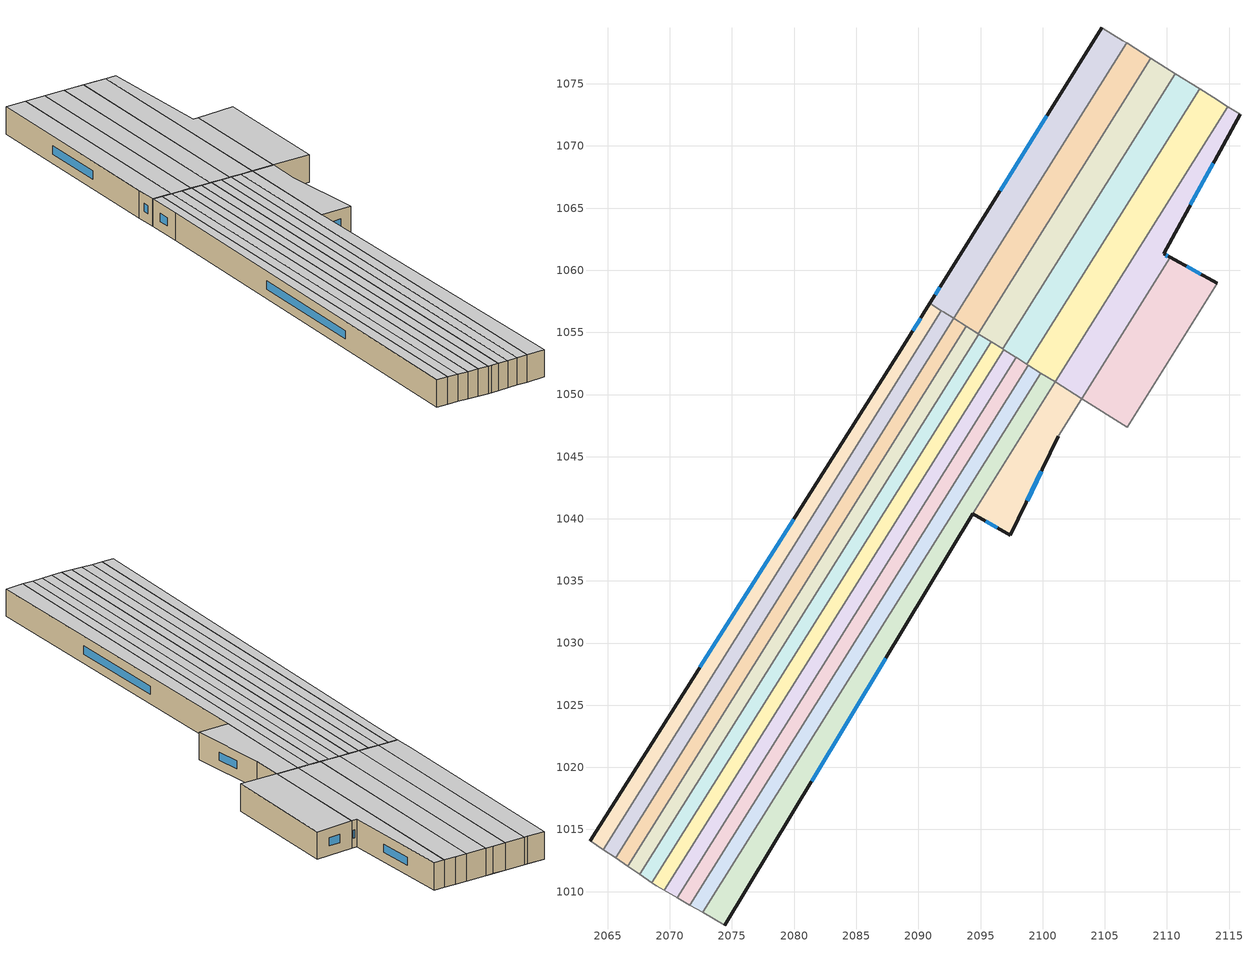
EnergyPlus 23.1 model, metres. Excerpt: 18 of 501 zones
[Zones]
366fc6fda9a1a946_F0_dwelling_53
 floor ground (EU_floor_Construction): 2114.05,1058.97 2106.79,1047.38 2103.15,1049.67 2110.28,1061.03 z0
 wall outside (EU_wall_Construction): 2114.05,1058.97 2110.28,1061.03 z0:3
 wall to 366fc6fda9a1a946_F0_dwelling_54 (EU_wall_Construction): 2110.28,1061.03 2103.15,1049.67 z0:3
 wall to 366fc6fda9a1a946_F0_dwelling_52 (EU_wall_Construction): 2106.79,1047.38 2114.05,1058.97 z0:3
 wall to 366fc6fda9a1a946_F0_dwelling_60 (EU_wall_Construction): 2103.15,1049.67 2106.79,1047.39 z0:3
 window (EU_Window_Construction): 2112.73,1059.69 2111.6,1060.31 z1.05:1.95
 ceiling to 366fc6fda9a1a946_F1_dwelling_53 (EU_floor_Construction): 2106.79,1047.38 2114.05,1058.97 2110.28,1061.03 2103.15,1049.67 z3
366fc6fda9a1a946_F0_dwelling_54
 floor ground (EU_floor_Construction): 2115.88,1072.56 2109.74,1061.33 2110.28,1061.03 2103.15,1049.67 2101,1051.01 2114.9,1073.18 z0
 wall outside (EU_wall_Construction): 2110.28,1061.03 2109.74,1061.33 2115.88,1072.56 z0:3
 wall to 366fc6fda9a1a946_F0_dwelling_61 (EU_wall_Construction): 2101,1051.01 2103.15,1049.67 z0:3
 wall to 366fc6fda9a1a946_F0_dwelling_55 (EU_wall_Construction): 2114.9,1073.18 2101,1051.01 z0:3
 wall to 366fc6fda9a1a946_F0_dwelling_42 (EU_wall_Construction): 2115.88,1072.56 2114.9,1073.18 z0:3
 window (EU_Window_Construction): 2111.89,1065.27 2113.73,1068.62 / 2110.09,1061.14 2109.92,1061.22 z1.05:1.95
 ceiling to 366fc6fda9a1a946_F1_dwelling_54 (EU_floor_Construction): 2110.28,1061.03 2109.74,1061.33 2115.88,1072.56 2114.9,1073.18 2101,1051.01 2103.15,1049.67 z3
366fc6fda9a1a946_F0_dwelling_55
 floor ground (EU_floor_Construction): 2114.9,1073.18 2101,1051.01 2098.74,1052.43 2112.64,1074.6 z0
 wall to 366fc6fda9a1a946_F0_dwelling_56 (EU_wall_Construction): 2112.64,1074.6 2098.74,1052.43 z0:3
 wall to 366fc6fda9a1a946_F0_dwelling_42 (EU_wall_Construction): 2114.9,1073.18 2113.72,1073.92 z0:3
 wall to 366fc6fda9a1a946_F0_dwelling_62 (EU_wall_Construction): 2099.86,1051.73 2101,1051.01 z0:3
 wall to 366fc6fda9a1a946_F0_dwelling_63 (EU_wall_Construction): 2098.86,1052.36 2099.86,1051.73 z0:3
 wall to 366fc6fda9a1a946_F0_dwelling_43 (EU_wall_Construction): 2113.72,1073.92 2112.64,1074.6 z0:3
 wall to 366fc6fda9a1a946_F0_dwelling_64 (EU_wall_Construction): 2098.74,1052.43 2098.86,1052.36 z0:3
 ceiling to 366fc6fda9a1a946_F1_dwelling_55 (EU_floor_Construction): 2101,1051.01 2114.9,1073.18 2112.64,1074.6 2098.74,1052.43 z3
366fc6fda9a1a946_F0_dwelling_56
 floor ground (EU_floor_Construction): 2112.64,1074.6 2098.74,1052.43 2096.78,1053.67 2110.68,1075.83 z0
 wall to 366fc6fda9a1a946_F0_dwelling_57 (EU_wall_Construction): 2110.68,1075.83 2096.78,1053.67 z0:3
 wall to 366fc6fda9a1a946_F0_dwelling_43 (EU_wall_Construction): 2112.64,1074.6 2110.68,1075.83 z0:3
 wall to 366fc6fda9a1a946_F0_dwelling_65 (EU_wall_Construction): 2096.86,1053.61 2097.86,1052.99 z0:3
 wall to 366fc6fda9a1a946_F0_dwelling_64 (EU_wall_Construction): 2097.86,1052.99 2098.74,1052.43 z0:3
 wall to 366fc6fda9a1a946_F0_dwelling_66 (EU_wall_Construction): 2096.78,1053.67 2096.86,1053.61 z0:3
 ceiling to 366fc6fda9a1a946_F1_dwelling_56 (EU_floor_Construction): 2098.74,1052.43 2112.64,1074.6 2110.68,1075.83 2096.78,1053.67 z3
366fc6fda9a1a946_F0_dwelling_57
 floor ground (EU_floor_Construction): 2110.68,1075.83 2096.78,1053.67 2093.86,1055.5 2094.82,1054.89 2108.72,1077.06 z0
 wall to 366fc6fda9a1a946_F0_dwelling_58 (EU_wall_Construction): 2108.72,1077.06 2094.82,1054.89 2093.86,1055.5 z0:3
 wall to 366fc6fda9a1a946_F0_dwelling_68 (EU_wall_Construction): 2093.86,1055.5 2094.86,1054.87 z0:3
 wall to 366fc6fda9a1a946_F0_dwelling_46 (EU_wall_Construction): 2109.91,1076.31 2108.72,1077.06 z0:3
 wall to 366fc6fda9a1a946_F0_dwelling_66 (EU_wall_Construction): 2095.86,1054.24 2096.78,1053.66 z0:3
 wall to 366fc6fda9a1a946_F0_dwelling_67 (EU_wall_Construction): 2094.86,1054.87 2095.86,1054.24 z0:3
 wall to 366fc6fda9a1a946_F0_dwelling_43 (EU_wall_Construction): 2110.68,1075.83 2109.91,1076.31 z0:3
 ceiling to 366fc6fda9a1a946_F1_dwelling_57 (EU_floor_Construction): 2096.78,1053.67 2110.68,1075.83 2108.72,1077.06 2094.82,1054.89 2093.86,1055.5 z3
366fc6fda9a1a946_F0_dwelling_58
 floor ground (EU_floor_Construction): 2108.72,1077.06 2094.82,1054.89 2092,1056.66 2092.85,1056.12 2106.76,1078.29 z0
 wall to 366fc6fda9a1a946_F0_dwelling_59 (EU_wall_Construction): 2106.76,1078.29 2092.85,1056.12 2092,1056.66 z0:3
 wall to 366fc6fda9a1a946_F0_dwelling_46 (EU_wall_Construction): 2108.72,1077.06 2106.76,1078.29 z0:3
 wall to 366fc6fda9a1a946_F0_dwelling_69 (EU_wall_Construction): 2092.86,1056.12 2093.86,1055.5 z0:3
 wall to 366fc6fda9a1a946_F0_dwelling_70 (EU_wall_Construction): 2092,1056.66 2092.86,1056.12 z0:3
 ceiling to 366fc6fda9a1a946_F1_dwelling_58 (EU_floor_Construction): 2094.82,1054.89 2108.72,1077.06 2106.76,1078.29 2092.85,1056.12 2092,1056.66 z3
366fc6fda9a1a946_F0_dwelling_59
 floor ground (EU_floor_Construction): 2106.76,1078.29 2092.85,1056.12 2090.92,1057.34 2092.15,1059.32 2104.78,1079.53 z0
 wall outside (EU_wall_Construction): 2104.78,1079.53 2092.15,1059.32 2090.92,1057.34 z0:3
 wall to 366fc6fda9a1a946_F0_dwelling_47 (EU_wall_Construction): 2106.45,1078.48 2104.78,1079.53 z0:3
 wall to 366fc6fda9a1a946_F0_dwelling_70 (EU_wall_Construction): 2091.86,1056.75 2092,1056.66 z0:3
 wall to 366fc6fda9a1a946_F0_dwelling_46 (EU_wall_Construction): 2106.76,1078.29 2106.45,1078.48 z0:3
 wall to 366fc6fda9a1a946_F0_dwelling_71 (EU_wall_Construction): 2090.92,1057.34 2091.86,1056.75 z0:3
 window (EU_Window_Construction): 2091.72,1058.62 2091.35,1058.03 / 2100.35,1072.44 2096.57,1066.4 z1.05:1.95
 ceiling to 366fc6fda9a1a946_F1_dwelling_59 (EU_floor_Construction): 2092.85,1056.12 2106.76,1078.29 2104.78,1079.53 2092.15,1059.32 2090.92,1057.34 z3
366fc6fda9a1a946_F0_dwelling_61
 floor ground (EU_floor_Construction): 2103.15,1049.67 2101.25,1046.64 2097.41,1038.66 2094.36,1040.42 2101,1051.01 z0
 wall outside (EU_wall_Construction): 2094.36,1040.42 2097.41,1038.66 2101.25,1046.64 z0:3
 wall to 366fc6fda9a1a946_F0_dwelling_62 (EU_wall_Construction): 2101,1051.01 2094.36,1040.42 z0:3
 wall to 366fc6fda9a1a946_F0_dwelling_60 (EU_wall_Construction): 2101.25,1046.64 2103.15,1049.67 z0:3
 window (EU_Window_Construction): 2098.75,1041.45 2099.9,1043.84 / 2095.43,1039.8 2096.34,1039.27 z1.05:1.95
 ceiling to 366fc6fda9a1a946_F1_dwelling_61 (EU_floor_Construction): 2097.41,1038.66 2101.25,1046.64 2103.15,1049.67 2101,1051.01 2094.36,1040.42 z3
366fc6fda9a1a946_F0_dwelling_62
 floor ground (EU_floor_Construction): 2101,1051.01 2094.36,1040.42 2074.43,1007.28 2072.63,1008.33 2099.86,1051.73 z0
 wall outside (EU_wall_Construction): 2074.43,1007.28 2094.36,1040.42 z0:3
 wall to 366fc6fda9a1a946_F0_dwelling_63 (EU_wall_Construction): 2099.86,1051.73 2072.63,1008.33 z0:3
 wall adiabatic (EU_wall_Construction): 2072.63,1008.33 2074.43,1007.28 z0:3
 window (EU_Window_Construction): 2081.41,1018.9 2087.37,1028.8 z1.05:1.95
 ceiling to 366fc6fda9a1a946_F1_dwelling_62 (EU_floor_Construction): 2074.43,1007.28 2094.36,1040.42 2101,1051.01 2099.86,1051.73 2072.63,1008.33 z3
366fc6fda9a1a946_F0_dwelling_63
 floor ground (EU_floor_Construction): 2099.86,1051.73 2072.63,1008.33 2071.61,1008.92 2098.86,1052.36 z0
 wall to 366fc6fda9a1a946_F0_dwelling_64 (EU_wall_Construction): 2098.86,1052.36 2071.61,1008.92 z0:3
 wall adiabatic (EU_wall_Construction): 2071.61,1008.92 2072.63,1008.33 z0:3
 ceiling to 366fc6fda9a1a946_F1_dwelling_63 (EU_floor_Construction): 2072.63,1008.33 2099.86,1051.73 2098.86,1052.36 2071.61,1008.92 z3
366fc6fda9a1a946_F0_dwelling_64
 floor ground (EU_floor_Construction): 2098.86,1052.36 2071.61,1008.92 2070.59,1009.51 2097.86,1052.99 z0
 wall to 366fc6fda9a1a946_F0_dwelling_65 (EU_wall_Construction): 2097.86,1052.99 2070.59,1009.51 z0:3
 wall adiabatic (EU_wall_Construction): 2070.59,1009.51 2071.61,1008.92 z0:3
 ceiling to 366fc6fda9a1a946_F1_dwelling_64 (EU_floor_Construction): 2071.61,1008.92 2098.86,1052.36 2097.86,1052.99 2070.59,1009.51 z3
366fc6fda9a1a946_F0_dwelling_65
 floor ground (EU_floor_Construction): 2097.86,1052.99 2070.59,1009.51 2069.57,1010.11 2096.86,1053.61 z0
 wall to 366fc6fda9a1a946_F0_dwelling_66 (EU_wall_Construction): 2096.86,1053.61 2069.57,1010.11 z0:3
 wall adiabatic (EU_wall_Construction): 2069.57,1010.11 2070.59,1009.51 z0:3
 ceiling to 366fc6fda9a1a946_F1_dwelling_65 (EU_floor_Construction): 2070.59,1009.51 2097.86,1052.99 2096.86,1053.61 2069.57,1010.11 z3
366fc6fda9a1a946_F0_dwelling_66
 floor ground (EU_floor_Construction): 2096.86,1053.61 2069.57,1010.11 2068.92,1010.49 2068.56,1010.73 2095.86,1054.24 z0
 wall adiabatic (EU_wall_Construction): 2068.56,1010.73 2068.92,1010.49 2069.57,1010.11 z0:3
 wall to 366fc6fda9a1a946_F0_dwelling_67 (EU_wall_Construction): 2095.86,1054.24 2068.56,1010.73 z0:3
 ceiling to 366fc6fda9a1a946_F1_dwelling_66 (EU_floor_Construction): 2069.57,1010.11 2096.86,1053.61 2095.86,1054.24 2068.56,1010.73 2068.92,1010.49 z3
366fc6fda9a1a946_F0_dwelling_67
 floor ground (EU_floor_Construction): 2095.86,1054.24 2068.56,1010.73 2067.59,1011.39 2094.86,1054.87 z0
 wall to 366fc6fda9a1a946_F0_dwelling_68 (EU_wall_Construction): 2094.86,1054.87 2067.59,1011.39 z0:3
 wall adiabatic (EU_wall_Construction): 2067.59,1011.39 2068.56,1010.73 z0:3
 ceiling to 366fc6fda9a1a946_F1_dwelling_67 (EU_floor_Construction): 2068.56,1010.73 2095.86,1054.24 2094.86,1054.87 2067.59,1011.39 z3
366fc6fda9a1a946_F0_dwelling_68
 floor ground (EU_floor_Construction): 2094.86,1054.87 2067.59,1011.39 2066.61,1012.05 2093.86,1055.5 z0
 wall to 366fc6fda9a1a946_F0_dwelling_69 (EU_wall_Construction): 2093.86,1055.5 2066.61,1012.05 z0:3
 wall adiabatic (EU_wall_Construction): 2066.61,1012.05 2067.59,1011.39 z0:3
 ceiling to 366fc6fda9a1a946_F1_dwelling_68 (EU_floor_Construction): 2067.59,1011.39 2094.86,1054.87 2093.86,1055.5 2066.61,1012.05 z3
366fc6fda9a1a946_F0_dwelling_69
 floor ground (EU_floor_Construction): 2093.86,1055.5 2066.61,1012.05 2065.63,1012.71 2092.86,1056.12 z0
 wall to 366fc6fda9a1a946_F0_dwelling_70 (EU_wall_Construction): 2092.86,1056.12 2065.63,1012.71 z0:3
 wall adiabatic (EU_wall_Construction): 2065.63,1012.71 2066.61,1012.05 z0:3
 ceiling to 366fc6fda9a1a946_F1_dwelling_69 (EU_floor_Construction): 2066.61,1012.05 2093.86,1055.5 2092.86,1056.12 2065.63,1012.71 z3
366fc6fda9a1a946_F0_dwelling_70
 floor ground (EU_floor_Construction): 2092.86,1056.12 2065.63,1012.71 2064.65,1013.37 2091.86,1056.75 z0
 wall to 366fc6fda9a1a946_F0_dwelling_71 (EU_wall_Construction): 2091.86,1056.75 2064.65,1013.37 z0:3
 wall adiabatic (EU_wall_Construction): 2064.65,1013.37 2065.63,1012.71 z0:3
 ceiling to 366fc6fda9a1a946_F1_dwelling_70 (EU_floor_Construction): 2065.63,1012.71 2092.86,1056.12 2091.86,1056.75 2064.65,1013.37 z3
366fc6fda9a1a946_F0_dwelling_71
 floor ground (EU_floor_Construction): 2091.86,1056.75 2064.65,1013.37 2063.58,1014.1 2088.82,1053.95 2090.92,1057.34 z0
 wall outside (EU_wall_Construction): 2090.92,1057.34 2088.82,1053.95 2063.58,1014.1 z0:3
 wall adiabatic (EU_wall_Construction): 2063.58,1014.1 2064.65,1013.37 z0:3
 window (EU_Window_Construction): 2079.97,1039.98 2072.43,1028.07 / 2090.18,1056.15 2089.55,1055.14 z1.05:1.95
 ceiling to 366fc6fda9a1a946_F1_dwelling_71 (EU_floor_Construction): 2064.65,1013.37 2091.86,1056.75 2090.92,1057.34 2088.82,1053.95 2063.58,1014.1 z3
[Building]
EU S2 Campaign: North Axis=0; Terrain=City; Solar Distribution=FullExterior
[Site:Location]
Bologna: Latitude=44.5; Longitude=11.25; Time Zone=1; Elevation=37
[SizingPeriod:WeatherFileDays]
AnnualSizingPeriod: Begin Month=1; Begin Day of Month=1; End Month=12; End Day of Month=31; Day of Week for Start Day=Monday; Use Weather File Daylight Saving Period=No; Use Weather File Rain and Snow Indicators=No
[MATERIAL]
EU_InternalMass_Material: Roughness=MediumRough; Thickness=0.1; Conductivity=1; Density=1800; Specific Heat=900; Thermal Absorptance=0.9; Solar Absorptance=0.7; Visible Absorptance=0.7
[MATERIAL:NOMASS] Roughness=MediumRough; Thermal Absorptance=0.9; Solar Absorptance=0.7; Visible Absorptance=0.7
Name | Thermal Resistance
EU_wall_NoMass | 0.890213
EU_floor_NoMass | 0.79516
[WINDOWMATERIAL:SIMPLEGLAZINGSYSTEM]
EU_Window_SimpleGlazing: UFactor=4.49146; Solar Heat Gain Coefficient=0.85; Visible Transmittance=0.85
[CONSTRUCTION]
EU_wall_Construction: EU_wall_NoMass
EU_floor_Construction: EU_floor_NoMass
EU_Window_Construction: EU_Window_SimpleGlazing
EU_InternalMass_Construction: EU_InternalMass_Material
[ZONE] Type=1; Multiplier=1; Ceiling Height=autocalculate; Floor Area=autocalculate; Part of Total Floor Area=Yes
Name | Volume
366fc6fda9a1a946_F0_dwelling_53 | 174.593
366fc6fda9a1a946_F0_dwelling_54 | 160.541
366fc6fda9a1a946_F0_dwelling_55 | 209.893
366fc6fda9a1a946_F0_dwelling_56 | 181.683
366fc6fda9a1a946_F0_dwelling_57 | 181.649
366fc6fda9a1a946_F0_dwelling_58 | 181.679
366fc6fda9a1a946_F0_dwelling_59 | 181.67
366fc6fda9a1a946_F0_dwelling_61 | 107.743
366fc6fda9a1a946_F0_dwelling_62 | 249.899
366fc6fda9a1a946_F0_dwelling_63 | 181.63
366fc6fda9a1a946_F0_dwelling_64 | 181.675
366fc6fda9a1a946_F0_dwelling_65 | 181.625
366fc6fda9a1a946_F0_dwelling_66 | 181.787
366fc6fda9a1a946_F0_dwelling_67 | 181.554
366fc6fda9a1a946_F0_dwelling_68 | 181.771
366fc6fda9a1a946_F0_dwelling_69 | 181.651
366fc6fda9a1a946_F0_dwelling_70 | 181.655
366fc6fda9a1a946_F0_dwelling_71 | 181.681
[INTERNALMASS] Construction=EU_InternalMass_Construction
Name | Zone or ZoneList | Surface Area
366fc6fda9a1a946_F0_dwelling_53_EU_InternalMass | 366fc6fda9a1a946_F0_dwelling_53 | 58.1975
366fc6fda9a1a946_F0_dwelling_54_EU_InternalMass | 366fc6fda9a1a946_F0_dwelling_54 | 53.5141
366fc6fda9a1a946_F0_dwelling_55_EU_InternalMass | 366fc6fda9a1a946_F0_dwelling_55 | 69.9643
366fc6fda9a1a946_F0_dwelling_56_EU_InternalMass | 366fc6fda9a1a946_F0_dwelling_56 | 60.5611
366fc6fda9a1a946_F0_dwelling_57_EU_InternalMass | 366fc6fda9a1a946_F0_dwelling_57 | 60.5505
366fc6fda9a1a946_F0_dwelling_58_EU_InternalMass | 366fc6fda9a1a946_F0_dwelling_58 | 60.5612
366fc6fda9a1a946_F0_dwelling_59_EU_InternalMass | 366fc6fda9a1a946_F0_dwelling_59 | 60.5564
366fc6fda9a1a946_F0_dwelling_61_EU_InternalMass | 366fc6fda9a1a946_F0_dwelling_61 | 35.914
366fc6fda9a1a946_F0_dwelling_62_EU_InternalMass | 366fc6fda9a1a946_F0_dwelling_62 | 83.2993
366fc6fda9a1a946_F0_dwelling_63_EU_InternalMass | 366fc6fda9a1a946_F0_dwelling_63 | 60.5435
366fc6fda9a1a946_F0_dwelling_64_EU_InternalMass | 366fc6fda9a1a946_F0_dwelling_64 | 60.5587
366fc6fda9a1a946_F0_dwelling_65_EU_InternalMass | 366fc6fda9a1a946_F0_dwelling_65 | 60.5414
366fc6fda9a1a946_F0_dwelling_66_EU_InternalMass | 366fc6fda9a1a946_F0_dwelling_66 | 60.596
366fc6fda9a1a946_F0_dwelling_67_EU_InternalMass | 366fc6fda9a1a946_F0_dwelling_67 | 60.518
366fc6fda9a1a946_F0_dwelling_68_EU_InternalMass | 366fc6fda9a1a946_F0_dwelling_68 | 60.5903
366fc6fda9a1a946_F0_dwelling_69_EU_InternalMass | 366fc6fda9a1a946_F0_dwelling_69 | 60.5504
366fc6fda9a1a946_F0_dwelling_70_EU_InternalMass | 366fc6fda9a1a946_F0_dwelling_70 | 60.5518
366fc6fda9a1a946_F0_dwelling_71_EU_InternalMass | 366fc6fda9a1a946_F0_dwelling_71 | 60.5603
[OTHEREQUIPMENT] Fuel Type=Electricity; Design Level Calculation Method=Watts/Area; Power per Zone Floor Area=1; Fraction Latent=0; Fraction Radiant=0; Fraction Lost=0; Carbon Dioxide Generation Rate=0; EndUse Subcategory=EU_Step8_InternalGains
Name | Zone or ZoneList or Space or SpaceList | Schedule
EU_Step8_InternalGain_366fc6fda9a1a946_F0_dwelling_53_f000 | 366fc6fda9a1a946_F0_dwelling_53 | EU_Step8_GainSchedule_366fc6fda9a1a946_F0_dwelling_53_f000
EU_Step8_InternalGain_366fc6fda9a1a946_F0_dwelling_54_f000 | 366fc6fda9a1a946_F0_dwelling_54 | EU_Step8_GainSchedule_366fc6fda9a1a946_F0_dwelling_54_f000
EU_Step8_InternalGain_366fc6fda9a1a946_F0_dwelling_55_f000 | 366fc6fda9a1a946_F0_dwelling_55 | EU_Step8_GainSchedule_366fc6fda9a1a946_F0_dwelling_55_f000
EU_Step8_InternalGain_366fc6fda9a1a946_F0_dwelling_56_f000 | 366fc6fda9a1a946_F0_dwelling_56 | EU_Step8_GainSchedule_366fc6fda9a1a946_F0_dwelling_56_f000
EU_Step8_InternalGain_366fc6fda9a1a946_F0_dwelling_57_f000 | 366fc6fda9a1a946_F0_dwelling_57 | EU_Step8_GainSchedule_366fc6fda9a1a946_F0_dwelling_57_f000
EU_Step8_InternalGain_366fc6fda9a1a946_F0_dwelling_58_f000 | 366fc6fda9a1a946_F0_dwelling_58 | EU_Step8_GainSchedule_366fc6fda9a1a946_F0_dwelling_58_f000
EU_Step8_InternalGain_366fc6fda9a1a946_F0_dwelling_59_f000 | 366fc6fda9a1a946_F0_dwelling_59 | EU_Step8_GainSchedule_366fc6fda9a1a946_F0_dwelling_59_f000
EU_Step8_InternalGain_366fc6fda9a1a946_F0_dwelling_61_f000 | 366fc6fda9a1a946_F0_dwelling_61 | EU_Step8_GainSchedule_366fc6fda9a1a946_F0_dwelling_61_f000
EU_Step8_InternalGain_366fc6fda9a1a946_F0_dwelling_62_f000 | 366fc6fda9a1a946_F0_dwelling_62 | EU_Step8_GainSchedule_366fc6fda9a1a946_F0_dwelling_62_f000
EU_Step8_InternalGain_366fc6fda9a1a946_F0_dwelling_63_f000 | 366fc6fda9a1a946_F0_dwelling_63 | EU_Step8_GainSchedule_366fc6fda9a1a946_F0_dwelling_63_f000
EU_Step8_InternalGain_366fc6fda9a1a946_F0_dwelling_64_f000 | 366fc6fda9a1a946_F0_dwelling_64 | EU_Step8_GainSchedule_366fc6fda9a1a946_F0_dwelling_64_f000
EU_Step8_InternalGain_366fc6fda9a1a946_F0_dwelling_65_f000 | 366fc6fda9a1a946_F0_dwelling_65 | EU_Step8_GainSchedule_366fc6fda9a1a946_F0_dwelling_65_f000
EU_Step8_InternalGain_366fc6fda9a1a946_F0_dwelling_66_f000 | 366fc6fda9a1a946_F0_dwelling_66 | EU_Step8_GainSchedule_366fc6fda9a1a946_F0_dwelling_66_f000
EU_Step8_InternalGain_366fc6fda9a1a946_F0_dwelling_67_f000 | 366fc6fda9a1a946_F0_dwelling_67 | EU_Step8_GainSchedule_366fc6fda9a1a946_F0_dwelling_67_f000
EU_Step8_InternalGain_366fc6fda9a1a946_F0_dwelling_68_f000 | 366fc6fda9a1a946_F0_dwelling_68 | EU_Step8_GainSchedule_366fc6fda9a1a946_F0_dwelling_68_f000
EU_Step8_InternalGain_366fc6fda9a1a946_F0_dwelling_69_f000 | 366fc6fda9a1a946_F0_dwelling_69 | EU_Step8_GainSchedule_366fc6fda9a1a946_F0_dwelling_69_f000
EU_Step8_InternalGain_366fc6fda9a1a946_F0_dwelling_70_f000 | 366fc6fda9a1a946_F0_dwelling_70 | EU_Step8_GainSchedule_366fc6fda9a1a946_F0_dwelling_70_f000
EU_Step8_InternalGain_366fc6fda9a1a946_F0_dwelling_71_f000 | 366fc6fda9a1a946_F0_dwelling_71 | EU_Step8_GainSchedule_366fc6fda9a1a946_F0_dwelling_71_f000
[ZONEVENTILATION:DESIGNFLOWRATE] Schedule=EU_AlwaysOn; Design Flow Rate Calculation Method=AirChanges/Hour; Air Changes per Hour=0.718634; Ventilation Type=Natural; Fan Pressure Rise=0; Fan Total Efficiency=1; Constant Term Coefficient=1; Temperature Term Coefficient=0; Velocity Term Coefficient=0; Velocity Squared Term Coefficient=0; Minimum Indoor Temperature=-100; Maximum Indoor Temperature=100; Delta Temperature=-100; Minimum Outdoor Temperature=-100; Maximum Outdoor Temperature=100; Maximum Wind Speed=40
Name | Zone or ZoneList or Space or SpaceList
EU_ConstantAir_366fc6fda9a1a946_F0_dwelling_53 | 366fc6fda9a1a946_F0_dwelling_53
EU_ConstantAir_366fc6fda9a1a946_F0_dwelling_54 | 366fc6fda9a1a946_F0_dwelling_54
EU_ConstantAir_366fc6fda9a1a946_F0_dwelling_55 | 366fc6fda9a1a946_F0_dwelling_55
EU_ConstantAir_366fc6fda9a1a946_F0_dwelling_56 | 366fc6fda9a1a946_F0_dwelling_56
EU_ConstantAir_366fc6fda9a1a946_F0_dwelling_57 | 366fc6fda9a1a946_F0_dwelling_57
EU_ConstantAir_366fc6fda9a1a946_F0_dwelling_58 | 366fc6fda9a1a946_F0_dwelling_58
EU_ConstantAir_366fc6fda9a1a946_F0_dwelling_59 | 366fc6fda9a1a946_F0_dwelling_59
EU_ConstantAir_366fc6fda9a1a946_F0_dwelling_61 | 366fc6fda9a1a946_F0_dwelling_61
EU_ConstantAir_366fc6fda9a1a946_F0_dwelling_62 | 366fc6fda9a1a946_F0_dwelling_62
EU_ConstantAir_366fc6fda9a1a946_F0_dwelling_63 | 366fc6fda9a1a946_F0_dwelling_63
EU_ConstantAir_366fc6fda9a1a946_F0_dwelling_64 | 366fc6fda9a1a946_F0_dwelling_64
EU_ConstantAir_366fc6fda9a1a946_F0_dwelling_65 | 366fc6fda9a1a946_F0_dwelling_65
EU_ConstantAir_366fc6fda9a1a946_F0_dwelling_66 | 366fc6fda9a1a946_F0_dwelling_66
EU_ConstantAir_366fc6fda9a1a946_F0_dwelling_67 | 366fc6fda9a1a946_F0_dwelling_67
EU_ConstantAir_366fc6fda9a1a946_F0_dwelling_68 | 366fc6fda9a1a946_F0_dwelling_68
EU_ConstantAir_366fc6fda9a1a946_F0_dwelling_69 | 366fc6fda9a1a946_F0_dwelling_69
EU_ConstantAir_366fc6fda9a1a946_F0_dwelling_70 | 366fc6fda9a1a946_F0_dwelling_70
EU_ConstantAir_366fc6fda9a1a946_F0_dwelling_71 | 366fc6fda9a1a946_F0_dwelling_71
[HVACTEMPLATE:THERMOSTAT] Constant Heating Setpoint=20; Constant Cooling Setpoint=50
EU_HeatOnly_366fc6fda9a1a946_F0_dwelling_0; EU_HeatOnly_366fc6fda9a1a946_F0_dwelling_1; EU_HeatOnly_366fc6fda9a1a946_F0_dwelling_2; EU_HeatOnly_366fc6fda9a1a946_F0_dwelling_3; EU_HeatOnly_366fc6fda9a1a946_F0_dwelling_4; EU_HeatOnly_366fc6fda9a1a946_F0_dwelling_5; EU_HeatOnly_366fc6fda9a1a946_F0_dwelling_6; EU_HeatOnly_366fc6fda9a1a946_F0_dwelling_7; EU_HeatOnly_366fc6fda9a1a946_F0_dwelling_8; EU_HeatOnly_366fc6fda9a1a946_F0_dwelling_9; EU_HeatOnly_366fc6fda9a1a946_F0_dwelling_10; EU_HeatOnly_366fc6fda9a1a946_F0_dwelling_11; EU_HeatOnly_366fc6fda9a1a946_F0_dwelling_12; EU_HeatOnly_366fc6fda9a1a946_F0_dwelling_13; EU_HeatOnly_366fc6fda9a1a946_F0_dwelling_14; EU_HeatOnly_366fc6fda9a1a946_F0_dwelling_15; EU_HeatOnly_366fc6fda9a1a946_F0_dwelling_16; EU_HeatOnly_366fc6fda9a1a946_F0_dwelling_17; EU_HeatOnly_366fc6fda9a1a946_F0_dwelling_18; EU_HeatOnly_366fc6fda9a1a946_F0_dwelling_19; EU_HeatOnly_366fc6fda9a1a946_F0_dwelling_20; EU_HeatOnly_366fc6fda9a1a946_F0_dwelling_21; EU_HeatOnly_366fc6fda9a1a946_F0_dwelling_22; EU_HeatOnly_366fc6fda9a1a946_F0_dwelling_23; EU_HeatOnly_366fc6fda9a1a946_F0_dwelling_24; EU_HeatOnly_366fc6fda9a1a946_F0_dwelling_25; EU_HeatOnly_366fc6fda9a1a946_F0_dwelling_26; EU_HeatOnly_366fc6fda9a1a946_F0_dwelling_27; EU_HeatOnly_366fc6fda9a1a946_F0_dwelling_28; EU_HeatOnly_366fc6fda9a1a946_F0_dwelling_29; EU_HeatOnly_366fc6fda9a1a946_F0_dwelling_30; EU_HeatOnly_366fc6fda9a1a946_F0_dwelling_31; EU_HeatOnly_366fc6fda9a1a946_F0_dwelling_32; EU_HeatOnly_366fc6fda9a1a946_F0_dwelling_33; EU_HeatOnly_366fc6fda9a1a946_F0_dwelling_34; EU_HeatOnly_366fc6fda9a1a946_F0_dwelling_35; EU_HeatOnly_366fc6fda9a1a946_F0_dwelling_36; EU_HeatOnly_366fc6fda9a1a946_F0_dwelling_37; EU_HeatOnly_366fc6fda9a1a946_F0_dwelling_38; EU_HeatOnly_366fc6fda9a1a946_F0_dwelling_39; EU_HeatOnly_366fc6fda9a1a946_F0_dwelling_40; EU_HeatOnly_366fc6fda9a1a946_F0_dwelling_41; EU_HeatOnly_366fc6fda9a1a946_F0_dwelling_42; EU_HeatOnly_366fc6fda9a1a946_F0_dwelling_43; EU_HeatOnly_366fc6fda9a1a946_F0_dwelling_44; EU_HeatOnly_366fc6fda9a1a946_F0_dwelling_45; EU_HeatOnly_366fc6fda9a1a946_F0_dwelling_46; EU_HeatOnly_366fc6fda9a1a946_F0_dwelling_47; EU_HeatOnly_366fc6fda9a1a946_F0_dwelling_48; EU_HeatOnly_366fc6fda9a1a946_F0_dwelling_49; EU_HeatOnly_366fc6fda9a1a946_F0_dwelling_50; EU_HeatOnly_366fc6fda9a1a946_F0_dwelling_51; EU_HeatOnly_366fc6fda9a1a946_F0_dwelling_52; EU_HeatOnly_366fc6fda9a1a946_F0_dwelling_53; EU_HeatOnly_366fc6fda9a1a946_F0_dwelling_54; EU_HeatOnly_366fc6fda9a1a946_F0_dwelling_55; EU_HeatOnly_366fc6fda9a1a946_F0_dwelling_56; EU_HeatOnly_366fc6fda9a1a946_F0_dwelling_57; EU_HeatOnly_366fc6fda9a1a946_F0_dwelling_58; EU_HeatOnly_366fc6fda9a1a946_F0_dwelling_59; EU_HeatOnly_366fc6fda9a1a946_F0_dwelling_60; EU_HeatOnly_366fc6fda9a1a946_F0_dwelling_61; EU_HeatOnly_366fc6fda9a1a946_F0_dwelling_62; EU_HeatOnly_366fc6fda9a1a946_F0_dwelling_63; EU_HeatOnly_366fc6fda9a1a946_F0_dwelling_64; EU_HeatOnly_366fc6fda9a1a946_F0_dwelling_65; EU_HeatOnly_366fc6fda9a1a946_F0_dwelling_66; EU_HeatOnly_366fc6fda9a1a946_F0_dwelling_67; EU_HeatOnly_366fc6fda9a1a946_F0_dwelling_68; EU_HeatOnly_366fc6fda9a1a946_F0_dwelling_69; EU_HeatOnly_366fc6fda9a1a946_F0_dwelling_70; EU_HeatOnly_366fc6fda9a1a946_F0_dwelling_71; EU_HeatOnly_366fc6fda9a1a946_F1_dwelling_0; EU_HeatOnly_366fc6fda9a1a946_F1_dwelling_1; EU_HeatOnly_366fc6fda9a1a946_F1_dwelling_2; EU_HeatOnly_366fc6fda9a1a946_F1_dwelling_3; EU_HeatOnly_366fc6fda9a1a946_F1_dwelling_4; EU_HeatOnly_366fc6fda9a1a946_F1_dwelling_5; EU_HeatOnly_366fc6fda9a1a946_F1_dwelling_6; EU_HeatOnly_366fc6fda9a1a946_F1_dwelling_7; EU_HeatOnly_366fc6fda9a1a946_F1_dwelling_8; EU_HeatOnly_366fc6fda9a1a946_F1_dwelling_9; EU_HeatOnly_366fc6fda9a1a946_F1_dwelling_10; EU_HeatOnly_366fc6fda9a1a946_F1_dwelling_11; EU_HeatOnly_366fc6fda9a1a946_F1_dwelling_12; EU_HeatOnly_366fc6fda9a1a946_F1_dwelling_13; EU_HeatOnly_366fc6fda9a1a946_F1_dwelling_14; EU_HeatOnly_366fc6fda9a1a946_F1_dwelling_15; EU_HeatOnly_366fc6fda9a1a946_F1_dwelling_16; EU_HeatOnly_366fc6fda9a1a946_F1_dwelling_17; EU_HeatOnly_366fc6fda9a1a946_F1_dwelling_18; EU_HeatOnly_366fc6fda9a1a946_F1_dwelling_19; EU_HeatOnly_366fc6fda9a1a946_F1_dwelling_20; EU_HeatOnly_366fc6fda9a1a946_F1_dwelling_21; EU_HeatOnly_366fc6fda9a1a946_F1_dwelling_22; EU_HeatOnly_366fc6fda9a1a946_F1_dwelling_23; EU_HeatOnly_366fc6fda9a1a946_F1_dwelling_24; EU_HeatOnly_366fc6fda9a1a946_F1_dwelling_25; EU_HeatOnly_366fc6fda9a1a946_F1_dwelling_26; EU_HeatOnly_366fc6fda9a1a946_F1_dwelling_27; EU_HeatOnly_366fc6fda9a1a946_F1_dwelling_28; EU_HeatOnly_366fc6fda9a1a946_F1_dwelling_29; EU_HeatOnly_366fc6fda9a1a946_F1_dwelling_30; EU_HeatOnly_366fc6fda9a1a946_F1_dwelling_31; EU_HeatOnly_366fc6fda9a1a946_F1_dwelling_32; EU_HeatOnly_366fc6fda9a1a946_F1_dwelling_33; EU_HeatOnly_366fc6fda9a1a946_F1_dwelling_34; EU_HeatOnly_366fc6fda9a1a946_F1_dwelling_35; EU_HeatOnly_366fc6fda9a1a946_F1_dwelling_36; EU_HeatOnly_366fc6fda9a1a946_F1_dwelling_37; EU_HeatOnly_366fc6fda9a1a946_F1_dwelling_38; EU_HeatOnly_366fc6fda9a1a946_F1_dwelling_39; EU_HeatOnly_366fc6fda9a1a946_F1_dwelling_40; EU_HeatOnly_366fc6fda9a1a946_F1_dwelling_41; EU_HeatOnly_366fc6fda9a1a946_F1_dwelling_42; EU_HeatOnly_366fc6fda9a1a946_F1_dwelling_43; EU_HeatOnly_366fc6fda9a1a946_F1_dwelling_44; EU_HeatOnly_366fc6fda9a1a946_F1_dwelling_45; EU_HeatOnly_366fc6fda9a1a946_F1_dwelling_46; EU_HeatOnly_366fc6fda9a1a946_F1_dwelling_47; EU_HeatOnly_366fc6fda9a1a946_F1_dwelling_48; EU_HeatOnly_366fc6fda9a1a946_F1_dwelling_49; EU_HeatOnly_366fc6fda9a1a946_F1_dwelling_50; EU_HeatOnly_366fc6fda9a1a946_F1_dwelling_51; EU_HeatOnly_366fc6fda9a1a946_F1_dwelling_52; EU_HeatOnly_366fc6fda9a1a946_F1_dwelling_53; EU_HeatOnly_366fc6fda9a1a946_F1_dwelling_54; EU_HeatOnly_366fc6fda9a1a946_F1_dwelling_55; EU_HeatOnly_366fc6fda9a1a946_F1_dwelling_56; EU_HeatOnly_366fc6fda9a1a946_F1_dwelling_57; EU_HeatOnly_366fc6fda9a1a946_F1_dwelling_58; EU_HeatOnly_366fc6fda9a1a946_F1_dwelling_59; EU_HeatOnly_366fc6fda9a1a946_F1_dwelling_60; EU_HeatOnly_366fc6fda9a1a946_F1_dwelling_61; EU_HeatOnly_366fc6fda9a1a946_F1_dwelling_62; EU_HeatOnly_366fc6fda9a1a946_F1_dwelling_63; EU_HeatOnly_366fc6fda9a1a946_F1_dwelling_64; EU_HeatOnly_366fc6fda9a1a946_F1_dwelling_65; EU_HeatOnly_366fc6fda9a1a946_F1_dwelling_66; EU_HeatOnly_366fc6fda9a1a946_F1_dwelling_67; EU_HeatOnly_366fc6fda9a1a946_F1_dwelling_68; EU_HeatOnly_366fc6fda9a1a946_F1_dwelling_69; EU_HeatOnly_366fc6fda9a1a946_F1_dwelling_70; EU_HeatOnly_366fc6fda9a1a946_F1_dwelling_71; EU_HeatOnly_366fc6fda9a1a946_F2_dwelling_0; EU_HeatOnly_366fc6fda9a1a946_F2_dwelling_1; EU_HeatOnly_366fc6fda9a1a946_F2_dwelling_2; EU_HeatOnly_366fc6fda9a1a946_F2_dwelling_3; EU_HeatOnly_366fc6fda9a1a946_F2_dwelling_4; EU_HeatOnly_366fc6fda9a1a946_F2_dwelling_5; EU_HeatOnly_366fc6fda9a1a946_F2_dwelling_6; EU_HeatOnly_366fc6fda9a1a946_F2_dwelling_7; EU_HeatOnly_366fc6fda9a1a946_F2_dwelling_8; EU_HeatOnly_366fc6fda9a1a946_F2_dwelling_9; EU_HeatOnly_366fc6fda9a1a946_F2_dwelling_10; EU_HeatOnly_366fc6fda9a1a946_F2_dwelling_11; EU_HeatOnly_366fc6fda9a1a946_F2_dwelling_12; EU_HeatOnly_366fc6fda9a1a946_F2_dwelling_13; EU_HeatOnly_366fc6fda9a1a946_F2_dwelling_14; EU_HeatOnly_366fc6fda9a1a946_F2_dwelling_15; EU_HeatOnly_366fc6fda9a1a946_F2_dwelling_16; EU_HeatOnly_366fc6fda9a1a946_F2_dwelling_17; EU_HeatOnly_366fc6fda9a1a946_F2_dwelling_18; EU_HeatOnly_366fc6fda9a1a946_F2_dwelling_19; EU_HeatOnly_366fc6fda9a1a946_F2_dwelling_20; EU_HeatOnly_366fc6fda9a1a946_F2_dwelling_21; EU_HeatOnly_366fc6fda9a1a946_F2_dwelling_22; EU_HeatOnly_366fc6fda9a1a946_F2_dwelling_23; EU_HeatOnly_366fc6fda9a1a946_F2_dwelling_24; EU_HeatOnly_366fc6fda9a1a946_F2_dwelling_25; EU_HeatOnly_366fc6fda9a1a946_F2_dwelling_26; EU_HeatOnly_366fc6fda9a1a946_F2_dwelling_27; EU_HeatOnly_366fc6fda9a1a946_F2_dwelling_28; EU_HeatOnly_366fc6fda9a1a946_F2_dwelling_29; EU_HeatOnly_366fc6fda9a1a946_F2_dwelling_30; EU_HeatOnly_366fc6fda9a1a946_F2_dwelling_31; EU_HeatOnly_366fc6fda9a1a946_F2_dwelling_32; EU_HeatOnly_366fc6fda9a1a946_F2_dwelling_33; EU_HeatOnly_366fc6fda9a1a946_F2_dwelling_34; EU_HeatOnly_366fc6fda9a1a946_F2_dwelling_35; EU_HeatOnly_366fc6fda9a1a946_F2_dwelling_36; EU_HeatOnly_366fc6fda9a1a946_F2_dwelling_37; EU_HeatOnly_366fc6fda9a1a946_F2_dwelling_38; EU_HeatOnly_366fc6fda9a1a946_F2_dwelling_39; EU_HeatOnly_366fc6fda9a1a946_F2_dwelling_40; EU_HeatOnly_366fc6fda9a1a946_F2_dwelling_41; EU_HeatOnly_366fc6fda9a1a946_F2_dwelling_42; EU_HeatOnly_366fc6fda9a1a946_F2_dwelling_43; EU_HeatOnly_366fc6fda9a1a946_F2_dwelling_44; EU_HeatOnly_366fc6fda9a1a946_F2_dwelling_45; EU_HeatOnly_366fc6fda9a1a946_F2_dwelling_46; EU_HeatOnly_366fc6fda9a1a946_F2_dwelling_47; EU_HeatOnly_366fc6fda9a1a946_F2_dwelling_48; EU_HeatOnly_366fc6fda9a1a946_F2_dwelling_49; EU_HeatOnly_366fc6fda9a1a946_F2_dwelling_50; EU_HeatOnly_366fc6fda9a1a946_F2_dwelling_51; EU_HeatOnly_366fc6fda9a1a946_F2_dwelling_52; EU_HeatOnly_366fc6fda9a1a946_F2_dwelling_53; EU_HeatOnly_366fc6fda9a1a946_F2_dwelling_54; EU_HeatOnly_366fc6fda9a1a946_F2_dwelling_55; EU_HeatOnly_366fc6fda9a1a946_F2_dwelling_56; EU_HeatOnly_366fc6fda9a1a946_F2_dwelling_57; EU_HeatOnly_366fc6fda9a1a946_F2_dwelling_58; EU_HeatOnly_366fc6fda9a1a946_F2_dwelling_59; EU_HeatOnly_366fc6fda9a1a946_F2_dwelling_60; EU_HeatOnly_366fc6fda9a1a946_F2_dwelling_61; EU_HeatOnly_366fc6fda9a1a946_F2_dwelling_62; EU_HeatOnly_366fc6fda9a1a946_F2_dwelling_63; EU_HeatOnly_366fc6fda9a1a946_F2_dwelling_64; EU_HeatOnly_366fc6fda9a1a946_F2_dwelling_65; EU_HeatOnly_366fc6fda9a1a946_F2_dwelling_66; EU_HeatOnly_366fc6fda9a1a946_F2_dwelling_67; EU_HeatOnly_366fc6fda9a1a946_F2_dwelling_68; EU_HeatOnly_366fc6fda9a1a946_F2_dwelling_69; EU_HeatOnly_366fc6fda9a1a946_F2_dwelling_70; EU_HeatOnly_366fc6fda9a1a946_F2_dwelling_71; EU_HeatOnly_366fc6fda9a1a946_F3_dwelling_0; EU_HeatOnly_366fc6fda9a1a946_F3_dwelling_1; EU_HeatOnly_366fc6fda9a1a946_F3_dwelling_2; EU_HeatOnly_366fc6fda9a1a946_F3_dwelling_3; EU_HeatOnly_366fc6fda9a1a946_F3_dwelling_4; EU_HeatOnly_366fc6fda9a1a946_F3_dwelling_5; EU_HeatOnly_366fc6fda9a1a946_F3_dwelling_6; EU_HeatOnly_366fc6fda9a1a946_F3_dwelling_7; EU_HeatOnly_366fc6fda9a1a946_F3_dwelling_8; EU_HeatOnly_366fc6fda9a1a946_F3_dwelling_9; EU_HeatOnly_366fc6fda9a1a946_F3_dwelling_10; EU_HeatOnly_366fc6fda9a1a946_F3_dwelling_11; EU_HeatOnly_366fc6fda9a1a946_F3_dwelling_12; EU_HeatOnly_366fc6fda9a1a946_F3_dwelling_13; EU_HeatOnly_366fc6fda9a1a946_F3_dwelling_14; EU_HeatOnly_366fc6fda9a1a946_F3_dwelling_15; EU_HeatOnly_366fc6fda9a1a946_F3_dwelling_16; EU_HeatOnly_366fc6fda9a1a946_F3_dwelling_17; EU_HeatOnly_366fc6fda9a1a946_F3_dwelling_18; EU_HeatOnly_366fc6fda9a1a946_F3_dwelling_19; EU_HeatOnly_366fc6fda9a1a946_F3_dwelling_20; EU_HeatOnly_366fc6fda9a1a946_F3_dwelling_21; EU_HeatOnly_366fc6fda9a1a946_F3_dwelling_22; EU_HeatOnly_366fc6fda9a1a946_F3_dwelling_23; EU_HeatOnly_366fc6fda9a1a946_F3_dwelling_24; EU_HeatOnly_366fc6fda9a1a946_F3_dwelling_25; EU_HeatOnly_366fc6fda9a1a946_F3_dwelling_26; EU_HeatOnly_366fc6fda9a1a946_F3_dwelling_27; EU_HeatOnly_366fc6fda9a1a946_F3_dwelling_28; EU_HeatOnly_366fc6fda9a1a946_F3_dwelling_29; EU_HeatOnly_366fc6fda9a1a946_F3_dwelling_30; EU_HeatOnly_366fc6fda9a1a946_F3_dwelling_31; EU_HeatOnly_366fc6fda9a1a946_F3_dwelling_32; EU_HeatOnly_366fc6fda9a1a946_F3_dwelling_33; EU_HeatOnly_366fc6fda9a1a946_F3_dwelling_34; EU_HeatOnly_366fc6fda9a1a946_F3_dwelling_35; EU_HeatOnly_366fc6fda9a1a946_F3_dwelling_36; EU_HeatOnly_366fc6fda9a1a946_F3_dwelling_37; EU_HeatOnly_366fc6fda9a1a946_F3_dwelling_38; EU_HeatOnly_366fc6fda9a1a946_F3_dwelling_39; EU_HeatOnly_366fc6fda9a1a946_F3_dwelling_40; EU_HeatOnly_366fc6fda9a1a946_F3_dwelling_41; EU_HeatOnly_366fc6fda9a1a946_F3_dwelling_42; EU_HeatOnly_366fc6fda9a1a946_F3_dwelling_43; EU_HeatOnly_366fc6fda9a1a946_F3_dwelling_44; EU_HeatOnly_366fc6fda9a1a946_F3_dwelling_45; EU_HeatOnly_366fc6fda9a1a946_F3_dwelling_46; EU_HeatOnly_366fc6fda9a1a946_F3_dwelling_47; EU_HeatOnly_366fc6fda9a1a946_F3_dwelling_48; EU_HeatOnly_366fc6fda9a1a946_F3_dwelling_49; EU_HeatOnly_366fc6fda9a1a946_F3_dwelling_50; EU_HeatOnly_366fc6fda9a1a946_F3_dwelling_51; EU_HeatOnly_366fc6fda9a1a946_F3_dwelling_52; EU_HeatOnly_366fc6fda9a1a946_F3_dwelling_53; EU_HeatOnly_366fc6fda9a1a946_F3_dwelling_54; EU_HeatOnly_366fc6fda9a1a946_F3_dwelling_55; EU_HeatOnly_366fc6fda9a1a946_F3_dwelling_56; EU_HeatOnly_366fc6fda9a1a946_F3_dwelling_57; EU_HeatOnly_366fc6fda9a1a946_F3_dwelling_58; EU_HeatOnly_366fc6fda9a1a946_F3_dwelling_59; EU_HeatOnly_366fc6fda9a1a946_F3_dwelling_60; EU_HeatOnly_366fc6fda9a1a946_F3_dwelling_61; EU_HeatOnly_366fc6fda9a1a946_F3_dwelling_62; EU_HeatOnly_366fc6fda9a1a946_F3_dwelling_63; EU_HeatOnly_366fc6fda9a1a946_F3_dwelling_64; EU_HeatOnly_366fc6fda9a1a946_F3_dwelling_65; EU_HeatOnly_366fc6fda9a1a946_F3_dwelling_66; EU_HeatOnly_366fc6fda9a1a946_F3_dwelling_67; EU_HeatOnly_366fc6fda9a1a946_F3_dwelling_68; EU_HeatOnly_366fc6fda9a1a946_F3_dwelling_69; EU_HeatOnly_366fc6fda9a1a946_F3_dwelling_70; EU_HeatOnly_366fc6fda9a1a946_F3_dwelling_71; EU_HeatOnly_366fc6fda9a1a946_F4_dwelling_0; EU_HeatOnly_366fc6fda9a1a946_F4_dwelling_1; EU_HeatOnly_366fc6fda9a1a946_F4_dwelling_2; EU_HeatOnly_366fc6fda9a1a946_F4_dwelling_3; EU_HeatOnly_366fc6fda9a1a946_F4_dwelling_4; EU_HeatOnly_366fc6fda9a1a946_F4_dwelling_5; EU_HeatOnly_366fc6fda9a1a946_F4_dwelling_6; EU_HeatOnly_366fc6fda9a1a946_F4_dwelling_7; EU_HeatOnly_366fc6fda9a1a946_F4_dwelling_8; EU_HeatOnly_366fc6fda9a1a946_F4_dwelling_9; EU_HeatOnly_366fc6fda9a1a946_F4_dwelling_10; EU_HeatOnly_366fc6fda9a1a946_F4_dwelling_11; EU_HeatOnly_366fc6fda9a1a946_F4_dwelling_12; EU_HeatOnly_366fc6fda9a1a946_F4_dwelling_13; EU_HeatOnly_366fc6fda9a1a946_F4_dwelling_14; EU_HeatOnly_366fc6fda9a1a946_F4_dwelling_15; EU_HeatOnly_366fc6fda9a1a946_F4_dwelling_16; EU_HeatOnly_366fc6fda9a1a946_F4_dwelling_17; EU_HeatOnly_366fc6fda9a1a946_F4_dwelling_18; EU_HeatOnly_366fc6fda9a1a946_F4_dwelling_19; EU_HeatOnly_366fc6fda9a1a946_F4_dwelling_20; EU_HeatOnly_366fc6fda9a1a946_F4_dwelling_21; EU_HeatOnly_366fc6fda9a1a946_F4_dwelling_22; EU_HeatOnly_366fc6fda9a1a946_F4_dwelling_23; EU_HeatOnly_366fc6fda9a1a946_F4_dwelling_24; EU_HeatOnly_366fc6fda9a1a946_F4_dwelling_25; EU_HeatOnly_366fc6fda9a1a946_F4_dwelling_26; EU_HeatOnly_366fc6fda9a1a946_F4_dwelling_27; EU_HeatOnly_366fc6fda9a1a946_F4_dwelling_28; EU_HeatOnly_366fc6fda9a1a946_F4_dwelling_29; EU_HeatOnly_366fc6fda9a1a946_F4_dwelling_30; EU_HeatOnly_366fc6fda9a1a946_F4_dwelling_31; EU_HeatOnly_366fc6fda9a1a946_F4_dwelling_32; EU_HeatOnly_366fc6fda9a1a946_F4_dwelling_33; EU_HeatOnly_366fc6fda9a1a946_F4_dwelling_34; EU_HeatOnly_366fc6fda9a1a946_F4_dwelling_35; EU_HeatOnly_366fc6fda9a1a946_F4_dwelling_36; EU_HeatOnly_366fc6fda9a1a946_F4_dwelling_37; EU_HeatOnly_366fc6fda9a1a946_F4_dwelling_38; EU_HeatOnly_366fc6fda9a1a946_F4_dwelling_39; EU_HeatOnly_366fc6fda9a1a946_F4_dwelling_40; EU_HeatOnly_366fc6fda9a1a946_F4_dwelling_41; EU_HeatOnly_366fc6fda9a1a946_F4_dwelling_42; EU_HeatOnly_366fc6fda9a1a946_F4_dwelling_43; EU_HeatOnly_366fc6fda9a1a946_F4_dwelling_44; EU_HeatOnly_366fc6fda9a1a946_F4_dwelling_45; EU_HeatOnly_366fc6fda9a1a946_F4_dwelling_46; EU_HeatOnly_366fc6fda9a1a946_F4_dwelling_47; EU_HeatOnly_366fc6fda9a1a946_F4_dwelling_48; EU_HeatOnly_366fc6fda9a1a946_F4_dwelling_49; EU_HeatOnly_366fc6fda9a1a946_F4_dwelling_50; EU_HeatOnly_366fc6fda9a1a946_F4_dwelling_51; EU_HeatOnly_366fc6fda9a1a946_F4_dwelling_52; EU_HeatOnly_366fc6fda9a1a946_F4_dwelling_53; EU_HeatOnly_366fc6fda9a1a946_F4_dwelling_54; EU_HeatOnly_366fc6fda9a1a946_F4_dwelling_55; EU_HeatOnly_366fc6fda9a1a946_F4_dwelling_56; EU_HeatOnly_366fc6fda9a1a946_F4_dwelling_57; EU_HeatOnly_366fc6fda9a1a946_F4_dwelling_58; EU_HeatOnly_366fc6fda9a1a946_F4_dwelling_59; EU_HeatOnly_366fc6fda9a1a946_F4_dwelling_60; EU_HeatOnly_366fc6fda9a1a946_F4_dwelling_61; EU_HeatOnly_366fc6fda9a1a946_F4_dwelling_62; EU_HeatOnly_366fc6fda9a1a946_F4_dwelling_63; EU_HeatOnly_366fc6fda9a1a946_F4_dwelling_64; EU_HeatOnly_366fc6fda9a1a946_F4_dwelling_65; EU_HeatOnly_366fc6fda9a1a946_F4_dwelling_66; EU_HeatOnly_366fc6fda9a1a946_F4_dwelling_67; EU_HeatOnly_366fc6fda9a1a946_F4_dwelling_68; EU_HeatOnly_366fc6fda9a1a946_F4_dwelling_69; EU_HeatOnly_366fc6fda9a1a946_F4_dwelling_70; EU_HeatOnly_366fc6fda9a1a946_F5_dwelling_0; EU_HeatOnly_366fc6fda9a1a946_F5_dwelling_1; EU_HeatOnly_366fc6fda9a1a946_F5_dwelling_2; EU_HeatOnly_366fc6fda9a1a946_F5_dwelling_3; EU_HeatOnly_366fc6fda9a1a946_F5_dwelling_4; EU_HeatOnly_366fc6fda9a1a946_F5_dwelling_5; EU_HeatOnly_366fc6fda9a1a946_F5_dwelling_6; EU_HeatOnly_366fc6fda9a1a946_F5_dwelling_7; EU_HeatOnly_366fc6fda9a1a946_F5_dwelling_8; EU_HeatOnly_366fc6fda9a1a946_F5_dwelling_9; EU_HeatOnly_366fc6fda9a1a946_F5_dwelling_10; EU_HeatOnly_366fc6fda9a1a946_F5_dwelling_11; EU_HeatOnly_366fc6fda9a1a946_F5_dwelling_12; EU_HeatOnly_366fc6fda9a1a946_F5_dwelling_13; EU_HeatOnly_366fc6fda9a1a946_F5_dwelling_14; EU_HeatOnly_366fc6fda9a1a946_F5_dwelling_15; EU_HeatOnly_366fc6fda9a1a946_F5_dwelling_16; EU_HeatOnly_366fc6fda9a1a946_F5_dwelling_17; EU_HeatOnly_366fc6fda9a1a946_F5_dwelling_18; EU_HeatOnly_366fc6fda9a1a946_F5_dwelling_19; EU_HeatOnly_366fc6fda9a1a946_F5_dwelling_20
[HVACTEMPLATE:ZONE:IDEALLOADSAIRSYSTEM] System Availability Schedule=EU_AlwaysOn; Maximum Heating Supply Air Temperature=50; Minimum Cooling Supply Air Temperature=13; Maximum Heating Supply Air Humidity Ratio=0.0156; Minimum Cooling Supply Air Humidity Ratio=0.0077; Heating Limit=NoLimit; Cooling Limit=NoLimit; Heating Availability Schedule=EU_AlwaysOn; Cooling Availability Schedule=EU_CoolingOff; Dehumidification Control Type=ConstantSensibleHeatRatio; Cooling Sensible Heat Ratio=0.7; Dehumidification Setpoint=60; Humidification Control Type=None; Humidification Setpoint=30; Outdoor Air Method=None; Outdoor Air Flow Rate per Person=0.00944; Outdoor Air Flow Rate per Zone Floor Area=0; Outdoor Air Flow Rate per Zone=0; Demand Controlled Ventilation Type=None; Outdoor Air Economizer Type=NoEconomizer; Heat Recovery Type=None; Sensible Heat Recovery Effectiveness=0.7; Latent Heat Recovery Effectiveness=0.65
Name | Template Thermostat
366fc6fda9a1a946_F0_dwelling_53 | EU_HeatOnly_366fc6fda9a1a946_F0_dwelling_53
366fc6fda9a1a946_F0_dwelling_54 | EU_HeatOnly_366fc6fda9a1a946_F0_dwelling_54
366fc6fda9a1a946_F0_dwelling_55 | EU_HeatOnly_366fc6fda9a1a946_F0_dwelling_55
366fc6fda9a1a946_F0_dwelling_56 | EU_HeatOnly_366fc6fda9a1a946_F0_dwelling_56
366fc6fda9a1a946_F0_dwelling_57 | EU_HeatOnly_366fc6fda9a1a946_F0_dwelling_57
366fc6fda9a1a946_F0_dwelling_58 | EU_HeatOnly_366fc6fda9a1a946_F0_dwelling_58
366fc6fda9a1a946_F0_dwelling_59 | EU_HeatOnly_366fc6fda9a1a946_F0_dwelling_59
366fc6fda9a1a946_F0_dwelling_61 | EU_HeatOnly_366fc6fda9a1a946_F0_dwelling_61
366fc6fda9a1a946_F0_dwelling_62 | EU_HeatOnly_366fc6fda9a1a946_F0_dwelling_62
366fc6fda9a1a946_F0_dwelling_63 | EU_HeatOnly_366fc6fda9a1a946_F0_dwelling_63
366fc6fda9a1a946_F0_dwelling_64 | EU_HeatOnly_366fc6fda9a1a946_F0_dwelling_64
366fc6fda9a1a946_F0_dwelling_65 | EU_HeatOnly_366fc6fda9a1a946_F0_dwelling_65
366fc6fda9a1a946_F0_dwelling_66 | EU_HeatOnly_366fc6fda9a1a946_F0_dwelling_66
366fc6fda9a1a946_F0_dwelling_67 | EU_HeatOnly_366fc6fda9a1a946_F0_dwelling_67
366fc6fda9a1a946_F0_dwelling_68 | EU_HeatOnly_366fc6fda9a1a946_F0_dwelling_68
366fc6fda9a1a946_F0_dwelling_69 | EU_HeatOnly_366fc6fda9a1a946_F0_dwelling_69
366fc6fda9a1a946_F0_dwelling_70 | EU_HeatOnly_366fc6fda9a1a946_F0_dwelling_70
366fc6fda9a1a946_F0_dwelling_71 | EU_HeatOnly_366fc6fda9a1a946_F0_dwelling_71
[SIZING:ZONE] Zone Cooling Design Supply Air Temperature Input Method=SupplyAirTemperature; Zone Cooling Design Supply Air Temperature=13; Zone Heating Design Supply Air Temperature Input Method=SupplyAirTemperature; Zone Heating Design Supply Air Temperature=50; Zone Cooling Design Supply Air Humidity Ratio=0.008; Zone Heating Design Supply Air Humidity Ratio=0.008; Cooling Design Air Flow Method=DesignDay; Cooling Design Air Flow Rate=0; Cooling Minimum Air Flow per Zone Floor Area=0.000762; Cooling Minimum Air Flow=0; Cooling Minimum Air Flow Fraction=0.2; Heating Design Air Flow Method=DesignDay; Heating Design Air Flow Rate=0; Heating Maximum Air Flow per Zone Floor Area=0.002032; Heating Maximum Air Flow=0.141576; Heating Maximum Air Flow Fraction=0.3; Account for Dedicated Outdoor Air System=No; Dedicated Outdoor Air System Control Strategy=NeutralSupplyAir; Dedicated Outdoor Air Low Setpoint Temperature for Design=autosize; Dedicated Outdoor Air High Setpoint Temperature for Design=autosize; Zone Load Sizing Method=Sensible Load Only No Latent Load; Zone Latent Cooling Design Supply Air Humidity Ratio Input Method=HumidityRatioDifference; Zone Cooling Design Supply Air Humidity Ratio Difference=0.005; Zone Latent Heating Design Supply Air Humidity Ratio Input Method=HumidityRatioDifference; Zone Humidification Design Supply Air Humidity Ratio Difference=0.005
366fc6fda9a1a946_F0_dwelling_53; 366fc6fda9a1a946_F0_dwelling_54; 366fc6fda9a1a946_F0_dwelling_55; 366fc6fda9a1a946_F0_dwelling_56; 366fc6fda9a1a946_F0_dwelling_57; 366fc6fda9a1a946_F0_dwelling_58; 366fc6fda9a1a946_F0_dwelling_59; 366fc6fda9a1a946_F0_dwelling_61; 366fc6fda9a1a946_F0_dwelling_62; 366fc6fda9a1a946_F0_dwelling_63; 366fc6fda9a1a946_F0_dwelling_64; 366fc6fda9a1a946_F0_dwelling_65; 366fc6fda9a1a946_F0_dwelling_66; 366fc6fda9a1a946_F0_dwelling_67; 366fc6fda9a1a946_F0_dwelling_68; 366fc6fda9a1a946_F0_dwelling_69; 366fc6fda9a1a946_F0_dwelling_70; 366fc6fda9a1a946_F0_dwelling_71
[SCHEDULE:CONSTANT]
Name | Hourly Value
EU_AlwaysOn | 1
EU_CoolingOff | 0
[SCHEDULE:FILE] Column Number=1; Rows to Skip at Top=0; Number of Hours of Data=8760; Column Separator=Comma; Interpolate to Timestep=No; Minutes per Item=60; Adjust Schedule for Daylight Savings=Yes
Name | File
EU_Step8_GainSchedule_366fc6fda9a1a946_F0_dwelling_53_f000 | ../../schedules/366fc6fda9a1a946/366fc6fda9a1a946_F0_dwelling_53_f000_gain.csv
EU_Step8_GainSchedule_366fc6fda9a1a946_F0_dwelling_54_f000 | ../../schedules/366fc6fda9a1a946/366fc6fda9a1a946_F0_dwelling_54_f000_gain.csv
EU_Step8_GainSchedule_366fc6fda9a1a946_F0_dwelling_55_f000 | ../../schedules/366fc6fda9a1a946/366fc6fda9a1a946_F0_dwelling_55_f000_gain.csv
EU_Step8_GainSchedule_366fc6fda9a1a946_F0_dwelling_56_f000 | ../../schedules/366fc6fda9a1a946/366fc6fda9a1a946_F0_dwelling_56_f000_gain.csv
EU_Step8_GainSchedule_366fc6fda9a1a946_F0_dwelling_57_f000 | ../../schedules/366fc6fda9a1a946/366fc6fda9a1a946_F0_dwelling_57_f000_gain.csv
EU_Step8_GainSchedule_366fc6fda9a1a946_F0_dwelling_58_f000 | ../../schedules/366fc6fda9a1a946/366fc6fda9a1a946_F0_dwelling_58_f000_gain.csv
EU_Step8_GainSchedule_366fc6fda9a1a946_F0_dwelling_59_f000 | ../../schedules/366fc6fda9a1a946/366fc6fda9a1a946_F0_dwelling_59_f000_gain.csv
EU_Step8_GainSchedule_366fc6fda9a1a946_F0_dwelling_61_f000 | ../../schedules/366fc6fda9a1a946/366fc6fda9a1a946_F0_dwelling_61_f000_gain.csv
EU_Step8_GainSchedule_366fc6fda9a1a946_F0_dwelling_62_f000 | ../../schedules/366fc6fda9a1a946/366fc6fda9a1a946_F0_dwelling_62_f000_gain.csv
EU_Step8_GainSchedule_366fc6fda9a1a946_F0_dwelling_63_f000 | ../../schedules/366fc6fda9a1a946/366fc6fda9a1a946_F0_dwelling_63_f000_gain.csv
EU_Step8_GainSchedule_366fc6fda9a1a946_F0_dwelling_64_f000 | ../../schedules/366fc6fda9a1a946/366fc6fda9a1a946_F0_dwelling_64_f000_gain.csv
EU_Step8_GainSchedule_366fc6fda9a1a946_F0_dwelling_65_f000 | ../../schedules/366fc6fda9a1a946/366fc6fda9a1a946_F0_dwelling_65_f000_gain.csv
EU_Step8_GainSchedule_366fc6fda9a1a946_F0_dwelling_66_f000 | ../../schedules/366fc6fda9a1a946/366fc6fda9a1a946_F0_dwelling_66_f000_gain.csv
EU_Step8_GainSchedule_366fc6fda9a1a946_F0_dwelling_67_f000 | ../../schedules/366fc6fda9a1a946/366fc6fda9a1a946_F0_dwelling_67_f000_gain.csv
EU_Step8_GainSchedule_366fc6fda9a1a946_F0_dwelling_68_f000 | ../../schedules/366fc6fda9a1a946/366fc6fda9a1a946_F0_dwelling_68_f000_gain.csv
EU_Step8_GainSchedule_366fc6fda9a1a946_F0_dwelling_69_f000 | ../../schedules/366fc6fda9a1a946/366fc6fda9a1a946_F0_dwelling_69_f000_gain.csv
EU_Step8_GainSchedule_366fc6fda9a1a946_F0_dwelling_70_f000 | ../../schedules/366fc6fda9a1a946/366fc6fda9a1a946_F0_dwelling_70_f000_gain.csv
EU_Step8_GainSchedule_366fc6fda9a1a946_F0_dwelling_71_f000 | ../../schedules/366fc6fda9a1a946/366fc6fda9a1a946_F0_dwelling_71_f000_gain.csv
